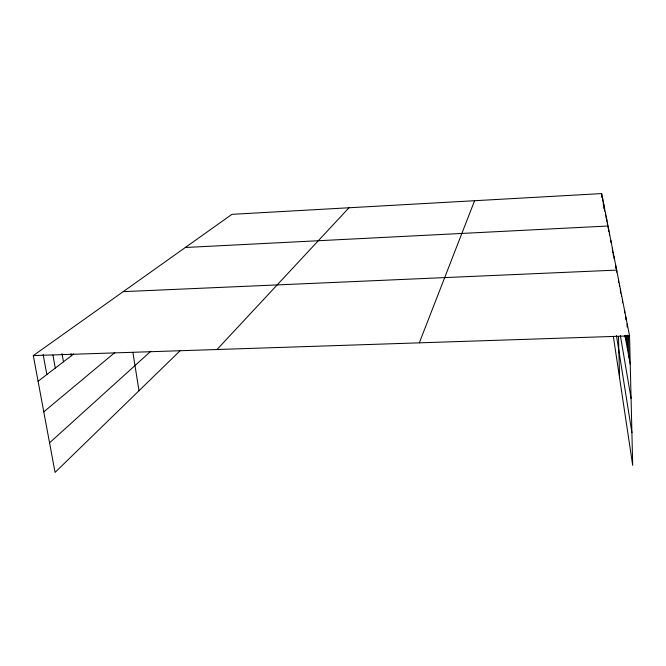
<?xml version="1.0" encoding="UTF-8"?>
<svg xmlns="http://www.w3.org/2000/svg" width="666" height="666" viewBox="0 0 666 666"><rect width="100%" height="100%" fill="white"/><g stroke="black" fill="none" stroke-linecap="round" stroke-linejoin="round"><path stroke-width="1" d="M419.305 342.84L474.592 200.716M217.024 349.517L348.992 207.767M180.344 350.507L55.062 472.41L33.3 355.577L231.959 214.335L601.673 193.59L629.561 335.905L632.7 465.368L613.336 336.355M49.55 442.84L150.832 351.223M43.781 411.854L114.802 352.597M38.087 381.268L73.685 353.971M185.323 247.494L608.025 226.007L608.083 228.038M123.235 291.641L616.666 270.096L616.724 272.153M33.3 355.577L629.561 335.905M624.966 335.547L630.252 364.444M43.115 354.32L46.828 374.567M52.939 355.12L55.286 368.082M62.005 353.621L63.47 361.813M71.029 353.721L71.387 355.736M620.387 335.581L631.077 398.376M616.458 335.597L631.909 432.684M132.909 352.447L138.994 390.742M603.23 201.548L603.329 204.62M602.697 198.826L602.763 200.857M601.673 193.59L601.798 197.544M610.847 240.393L610.905 242.432M609.398 232.992L609.457 234.981M608.699 229.454L608.757 231.51M607.367 222.66L607.425 224.667M606.734 219.397L606.793 221.378M606.11 216.225L606.168 218.281M605.502 213.137L605.561 215.168M604.337 207.193L604.462 211.164M603.779 204.337L603.904 208.483M618.473 336.438L619.605 378.122M615.759 265.443L615.842 268.49M614.019 256.568L614.077 258.633M613.186 252.339L613.269 255.386M612.387 248.235L612.495 252.248M624.658 310.872L624.708 312.928M625.282 335.539L625.341 337.595M622.46 299.633L622.535 302.747M621.411 294.297L621.461 296.337M620.404 289.144L620.504 293.157M619.422 284.149L619.48 286.214M618.473 279.312L618.556 282.359M628.421 335.531L628.962 357.359M627.047 323.951L627.122 327.023M627.33 335.198L627.705 350.532M625.824 316.791L625.898 319.813M626.298 335.905L626.498 343.947"/></g></svg>
